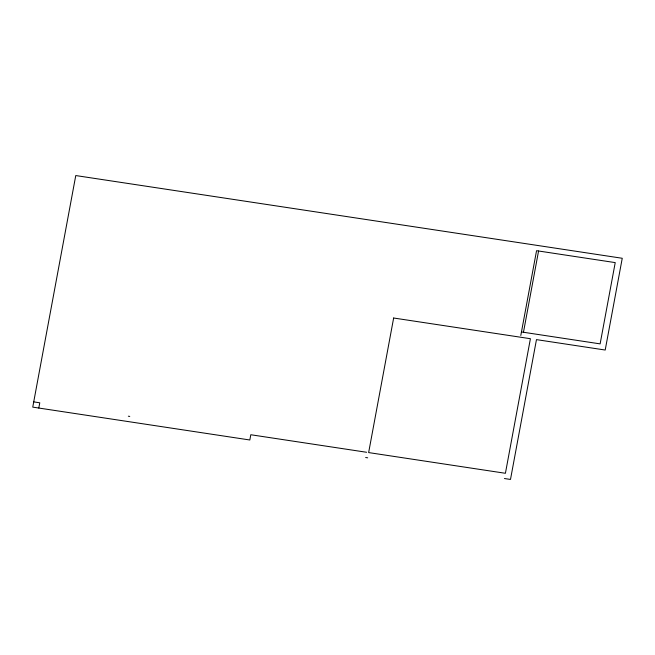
<?xml version="1.0" encoding="UTF-8"?>
<svg xmlns="http://www.w3.org/2000/svg" width="655" height="655" viewBox="0 0 655 655"><rect width="100%" height="100%" fill="white"/><g stroke="black" fill="none" stroke-linecap="round" stroke-linejoin="round"><path stroke-width="0.98" d="M38.801 408.04L39.775 402.8L33.724 401.883M520.807 335.458L536.551 250.693L615.225 262.606L600.127 343.875L521.454 331.962M523.468 332.273L538.566 251.004M128.347 416.203L129.764 416.424M366.628 452.277L250.799 434.74L249.825 439.988L32.75 407.123L75.767 175.556L622.25 258.275L605.204 350.032L536.47 339.626L510.491 479.444L504.44 478.527M365.654 457.517L367.668 457.82M393.647 318.011L368.642 452.58L505.414 473.287L530.411 338.709L393.647 318.011"/></g></svg>
